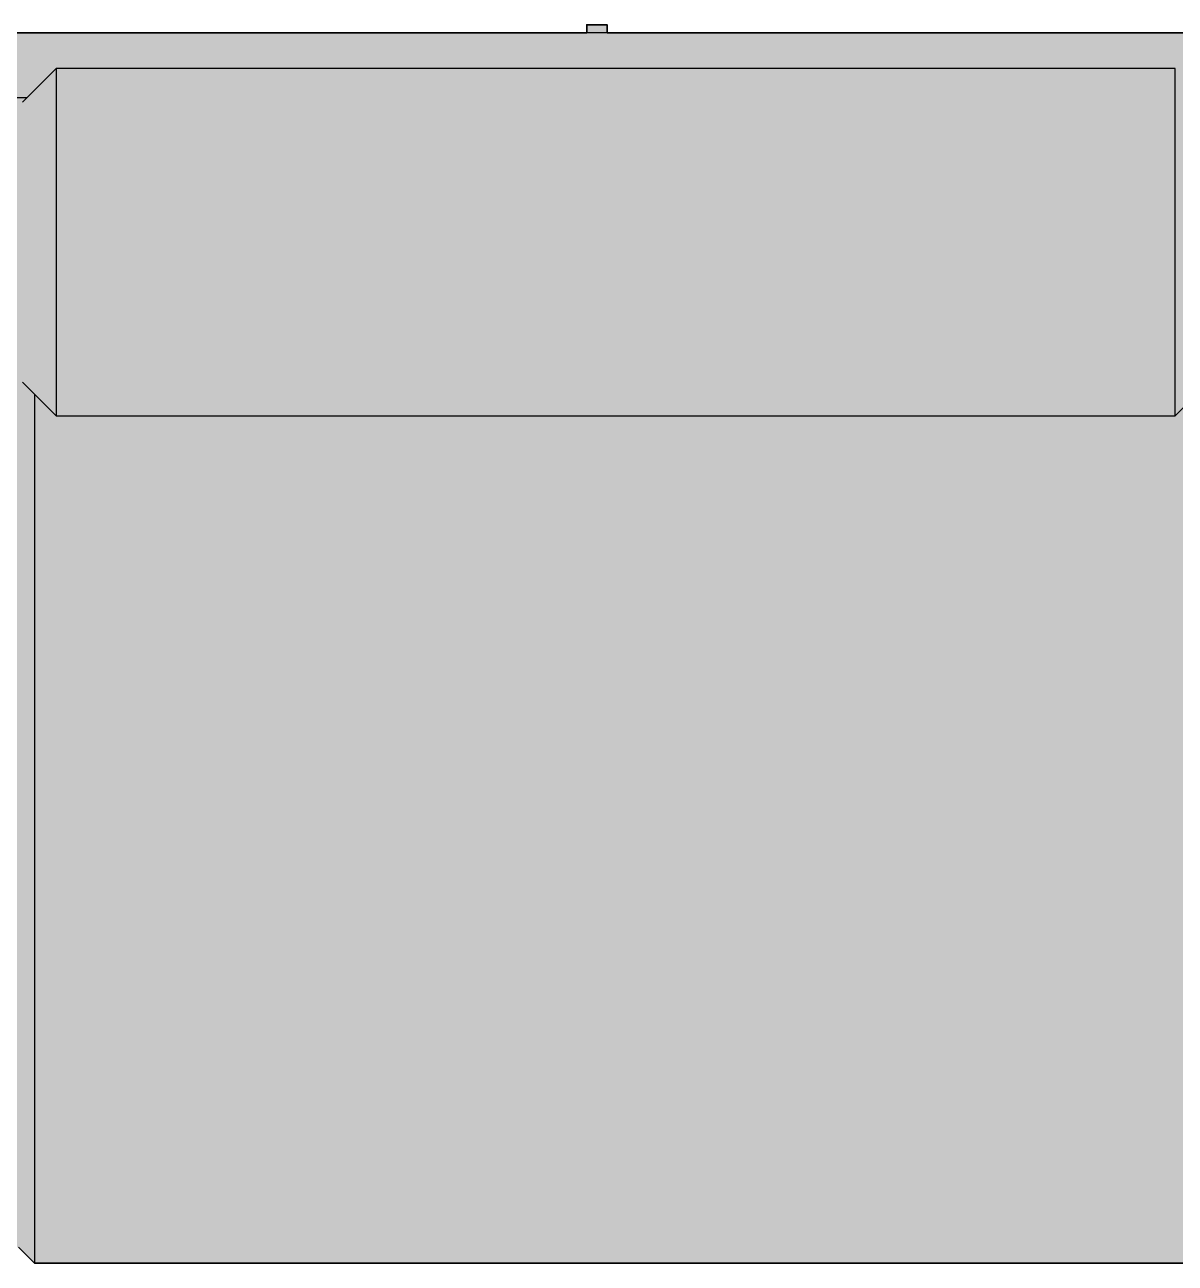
# Model space of a CAD drawing. Header units: millimetres. Extents: x 0 to 6384, y -1474 to 740.
# Drawn here: x 4526 to 5381, y -1472 to -551 of the extents above; entities that cross this region are included whole.
import ezdxf

# ---------------------------------------------------------------- set-up
doc = ezdxf.new("R2010")
doc.units = ezdxf.units.MM
doc.layers.add('Blocks', color=7, linetype='Continuous')
doc.layers.add('Blocks$Fill', color=7, linetype='Continuous', true_color=0xffffff)
doc.layers.add('Blocks$Inner', color=7, linetype='Continuous', lineweight=25, true_color=0x007f00)
doc.layers.add('Blocks$Outline', color=7, linetype='Continuous', lineweight=35, true_color=0xff3f3f)

# ---------------------------------------------------------------- blocks, each defined once
blk = doc.blocks.new('Lissoni Sofa Top')
at = {"layer": 'Blocks$Fill'}
blk.add_hatch(color=256, dxfattribs=at).paths.add_polyline_path([(-887.61, 0), (-875.61, -12), (-12, -12), (0, 0), (0, 0), (0, 191.72), (15.23, 176.49), (72.23, 176.49), (87.23, 191.49), (87.23, 191.5), (87.23, 867.08), (72.23, 882.07), (15.23, 882.07), (0.2, 867.05), (0.23, 894.39), (-7.77, 902.39), (-94.32, 902.39), (-94.32, 908.29), (-109.32, 908.29), (-109.32, 902.39), (-1338.23, 902.39), (-1338.23, 908.32), (-1353.23, 908.32), (-1353.23, 902.39), (-2554.32, 902.39), (-2554.32, 908.29), (-2569.32, 908.29), (-2569.32, 902.39), (-2655.87, 902.39), (-2663.87, 894.39), (-2663.85, 867.05), (-2678.87, 882.07), (-2735.87, 882.07), (-2750.87, 867.08), (-2750.87, 867.05), (-2750.87, 191.62), (-2750.87, 191.59), (-2750.87, 191.49), (-2735.87, 176.49), (-2678.87, 176.49), (-2663.64, 191.72), (-2663.64, 12.81), (-2663.64, 0), (-2651.64, -12), (-1788.04, -12), (-1776.04, 0), (-1775.63, 0), (-1763.63, -12), (-900.02, -12), (-888.02, 0)], flags=0)
at = {"layer": 'Blocks$Inner'}
for p, q in [((-1772.64, 850.91), (-1747.64, 875.91)), ((-1769.47, 853.95), (-1782.19, 853.95))]:
    blk.add_line(p, q, dxfattribs=at)
for points in [[(0, 644.28), (0.23, 894.39), (-7.77, 902.39), (-2655.87, 902.39), (-2663.87, 894.39), (-2663.64, 644.28)], [(-1338.23, 902.07), (-1338.23, 908.32), (-1353.23, 908.32), (-1353.23, 902.07)], [(-916, 617.77), (-916, 875.91), (-1747.64, 875.91), (-1747.64, 617.77)], [(-1772.64, 642.76), (-1747.64, 617.76), (-916, 617.76), (-891, 642.76)], [(-1775.63, 0), (-1763.63, -12), (-900.02, -12), (-888.02, 0)]]:
    blk.add_lwpolyline(points, dxfattribs=at)
for points, knots in [([(-1763.63, 633.7), (-1763.63, 633.22), (-1763.63, 631.57), (-1763.63, 628.9), (-1763.63, 625.72), (-1763.63, 621.68), (-1763.63, 616.81), (-1763.63, 611.05), (-1763.63, 604.93), (-1763.63, 598.76), (-1763.63, 592.27), (-1763.63, 585.16), (-1763.63, 578.27), (-1763.63, 571.35), (-1763.62, 564.58), (-1763.62, 557.74), (-1763.62, 550.82), (-1763.62, 541.77), (-1763.63, 530.53), (-1763.63, 517.08), (-1763.63, 503.73), (-1763.63, 490.36), (-1763.63, 476.96), (-1763.63, 463.49), (-1763.63, 450), (-1763.63, 436.61), (-1763.63, 423.2), (-1763.63, 409.7), (-1763.63, 396.18), (-1763.63, 382.55), (-1763.63, 364.39), (-1763.63, 342), (-1763.62, 315.01), (-1763.63, 287.89), (-1763.63, 261.01), (-1763.63, 233.99), (-1763.63, 211.38), (-1763.63, 193.49), (-1763.63, 180.16), (-1763.63, 166.86), (-1763.63, 153.53), (-1763.63, 140.04), (-1763.63, 126.49), (-1763.63, 113.05), (-1763.63, 99.59), (-1763.63, 86.02), (-1763.63, 67.99), (-1763.63, 50.37), (-1763.63, 33.73), (-1763.63, 23.98), (-1763.63, 16.68), (-1763.63, 12.43), (-1763.63, 9.35), (-1763.63, 7.21), (-1763.63, 5.15), (-1763.63, 3.79), (-1763.63, 3.12)], [0.145544, 0.145544, 0.145544, 0.145544, 0.1473214, 0.1517857, 0.15625, 0.1607143, 0.1696429, 0.1785714, 0.1875, 0.1964286, 0.2053571, 0.2142857, 0.2232143, 0.2321429, 0.2410714, 0.25, 0.2589286, 0.2678571, 0.2857143, 0.3035714, 0.3214286, 0.3392857, 0.3571429, 0.375, 0.3928571, 0.4107143, 0.4285714, 0.4464286, 0.4642857, 0.4821429, 0.5, 0.5357143, 0.5714286, 0.6071429, 0.6428571, 0.6785714, 0.7142857, 0.7321429, 0.75, 0.7678571, 0.7857143, 0.8035714, 0.8214286, 0.8392857, 0.8571429, 0.875, 0.8928571, 0.9285714, 0.9464286, 0.9642857, 0.9732143, 0.9821429, 0.9866071, 0.9910714, 0.9955357, 1, 1, 1, 1]), ([(-1763.63, 3.12), (-1763.63, 1.55), (-1763.63, -1.48), (-1763.63, -5.31), (-1763.63, -8.07), (-1763.63, -9.64), (-1763.63, -10.88), (-1763.63, -11.72), (-1763.63, -11.98), (-1763.63, -12), (-1763.63, -12)], [1, 1, 1, 1, 1.01041667, 1.02083333, 1.03125, 1.04166667, 1.05208333, 1.0625, 1.07291667, 1.0747609, 1.0747609, 1.0747609, 1.0747609])]:
    blk.add_open_spline(points, degree=3, knots=knots, dxfattribs=at)
for points in [[(-1747.64, 617.77), (-1747.64, 617.76), (-1747.64, 617.76), (-1747.64, 617.76)], [(-916, 617.76), (-916, 617.76), (-916, 617.76), (-916, 617.77)]]:
    blk.add_open_spline(points, degree=3, dxfattribs=at)
at = {"layer": 'Blocks$Outline'}
for points in [[(-1353.23, 902.39), (-2554.32, 902.39)], [(-1338.23, 902.39), (-1338.23, 908.32), (-1353.23, 908.32), (-1353.23, 902.39)], [(-109.32, 902.39), (-1338.23, 902.39)]]:
    blk.add_lwpolyline(points, dxfattribs=at)
blk.add_open_spline([(-1775.63, 0), (-1771.63, -4), (-1767.63, -8), (-1763.63, -12), (-1475.76, -12), (-1187.89, -12), (-900.02, -12), (-896.02, -8), (-892.02, -4), (-888.02, 0)], degree=3, knots=[49.120374, 49.120374, 49.120374, 49.120374, 66.090952, 66.090952, 66.090952, 929.696304, 929.696304, 929.696304, 946.666883, 946.666883, 946.666883, 946.666883], dxfattribs=at)

msp = doc.modelspace()

# ---------------------------------------------------------------- block references
at = {"layer": 'Blocks'}
msp.add_blockref('Lissoni Sofa Top', (6296.5, -1459.77), dxfattribs=at)

doc.saveas('drawing.dxf')
